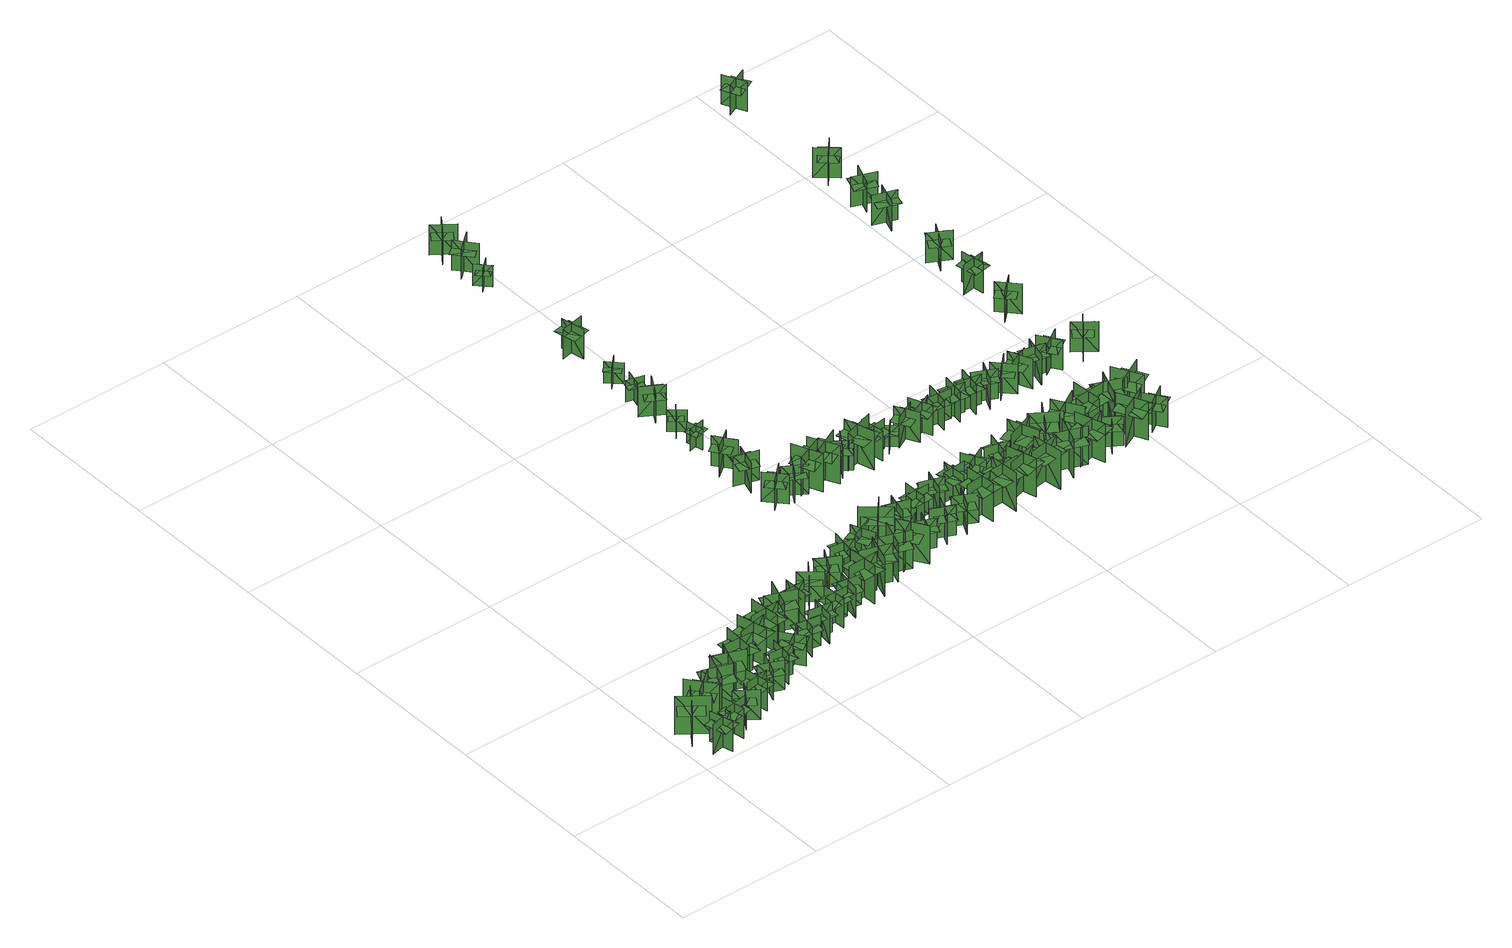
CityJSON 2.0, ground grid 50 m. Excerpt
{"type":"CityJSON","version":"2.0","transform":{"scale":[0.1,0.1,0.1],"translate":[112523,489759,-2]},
"CityObjects":{
"tree1":{"type":"SolitaryVegetationObject","geometry":[{"type":"MultiSurface","lod":"1","boundaries":[[[0,1,2]],[[0,2,3]],[[4,5,6]],[[4,6,7]],[[8,9,10]],[[8,10,11]],[[8,12,13]],[[8,13,9]]]}]},
"tree2":{"type":"SolitaryVegetationObject","geometry":[{"type":"MultiSurface","lod":"1","boundaries":[[[14,15,16]],[[14,16,17]],[[18,19,20]],[[18,20,21]],[[22,23,24]],[[22,24,25]],[[22,26,27]],[[22,27,23]]]}]},
"tree3":{"type":"SolitaryVegetationObject","geometry":[{"type":"MultiSurface","lod":"1","boundaries":[[[28,29,30]],[[28,30,31]],[[32,33,34]],[[32,34,35]],[[36,37,38]],[[36,38,39]],[[36,40,41]],[[36,41,37]]]}]},
"tree4":{"type":"SolitaryVegetationObject","geometry":[{"type":"MultiSurface","lod":"1","boundaries":[[[42,43,44]],[[42,44,45]],[[46,47,48]],[[46,48,49]],[[50,51,52]],[[50,52,53]],[[50,54,55]],[[50,55,51]]]}]},
"tree5":{"type":"SolitaryVegetationObject","geometry":[{"type":"MultiSurface","lod":"1","boundaries":[[[56,57,58]],[[56,58,59]],[[60,61,62]],[[60,62,63]],[[64,65,66]],[[64,66,67]],[[64,68,69]],[[64,69,65]]]}]},
"tree6":{"type":"SolitaryVegetationObject","geometry":[{"type":"MultiSurface","lod":"1","boundaries":[[[70,71,72]],[[70,72,73]],[[74,75,76]],[[74,76,77]],[[78,79,80]],[[78,80,81]],[[78,82,83]],[[78,83,79]]]}]},
"tree7":{"type":"SolitaryVegetationObject","geometry":[{"type":"MultiSurface","lod":"1","boundaries":[[[84,85,86]],[[84,86,87]],[[88,89,90]],[[88,90,91]],[[92,93,94]],[[92,94,95]],[[92,96,97]],[[92,97,93]]]}]},
"tree8":{"type":"SolitaryVegetationObject","geometry":[{"type":"MultiSurface","lod":"1","boundaries":[[[98,99,100]],[[98,100,101]],[[102,103,104]],[[102,104,105]],[[106,107,108]],[[106,108,109]],[[106,110,111]],[[106,111,107]]]}]},
"tree9":{"type":"SolitaryVegetationObject","geometry":[{"type":"MultiSurface","lod":"1","boundaries":[[[112,113,114]],[[112,114,115]],[[116,117,118]],[[116,118,119]],[[120,121,122]],[[120,122,123]],[[120,124,125]],[[120,125,121]]]}]},
"tree10":{"type":"SolitaryVegetationObject","geometry":[{"type":"MultiSurface","lod":"1","boundaries":[[[126,127,128]],[[126,128,129]],[[130,131,132]],[[130,132,133]],[[134,135,136]],[[134,136,137]],[[134,138,139]],[[134,139,135]]]}]},
"tree11":{"type":"SolitaryVegetationObject","geometry":[{"type":"MultiSurface","lod":"1","boundaries":[[[140,141,142]],[[140,142,143]],[[144,145,146]],[[144,146,147]],[[148,149,150]],[[148,150,151]],[[148,152,153]],[[148,153,149]]]}]},
"tree12":{"type":"SolitaryVegetationObject","geometry":[{"type":"MultiSurface","lod":"1","boundaries":[[[154,155,156]],[[154,156,157]],[[158,159,160]],[[158,160,161]],[[162,163,164]],[[162,164,165]],[[162,166,167]],[[162,167,163]]]}]},
"tree13":{"type":"SolitaryVegetationObject","geometry":[{"type":"MultiSurface","lod":"1","boundaries":[[[168,169,170]],[[168,170,171]],[[172,173,174]],[[172,174,175]],[[176,177,178]],[[176,178,179]],[[176,180,181]],[[176,181,177]]]}]},
"tree14":{"type":"SolitaryVegetationObject","geometry":[{"type":"MultiSurface","lod":"1","boundaries":[[[182,183,184]],[[182,184,185]],[[186,187,188]],[[186,188,189]],[[190,191,192]],[[190,192,193]],[[190,194,195]],[[190,195,191]]]}]},
"tree15":{"type":"SolitaryVegetationObject","geometry":[{"type":"MultiSurface","lod":"1","boundaries":[[[196,197,198]],[[196,198,199]],[[200,201,202]],[[200,202,203]],[[204,205,206]],[[204,206,207]],[[204,208,209]],[[204,209,205]]]}]},
"tree16":{"type":"SolitaryVegetationObject","geometry":[{"type":"MultiSurface","lod":"1","boundaries":[[[210,211,212]],[[210,212,213]],[[214,215,216]],[[214,216,217]],[[218,219,220]],[[218,220,221]],[[218,222,223]],[[218,223,219]]]}]},
"tree17":{"type":"SolitaryVegetationObject","geometry":[{"type":"MultiSurface","lod":"1","boundaries":[[[224,225,226]],[[224,226,227]],[[228,229,230]],[[228,230,231]],[[232,233,234]],[[232,234,235]],[[232,236,237]],[[232,237,233]]]}]},
"tree18":{"type":"SolitaryVegetationObject","geometry":[{"type":"MultiSurface","lod":"1","boundaries":[[[238,239,240]],[[238,240,241]],[[242,243,244]],[[242,244,245]],[[246,247,248]],[[246,248,249]],[[246,250,251]],[[246,251,247]]]}]},
"tree19":{"type":"SolitaryVegetationObject","geometry":[{"type":"MultiSurface","lod":"1","boundaries":[[[252,253,254]],[[252,254,255]],[[256,257,258]],[[256,258,259]],[[260,261,262]],[[260,262,263]],[[260,264,265]],[[260,265,261]]]}]},
"tree20":{"type":"SolitaryVegetationObject","geometry":[{"type":"MultiSurface","lod":"1","boundaries":[[[266,267,268]],[[266,268,269]],[[270,271,272]],[[270,272,273]],[[274,275,276]],[[274,276,277]],[[274,278,279]],[[274,279,275]]]}]},
"tree21":{"type":"SolitaryVegetationObject","geometry":[{"type":"MultiSurface","lod":"1","boundaries":[[[280,281,282]],[[280,282,283]],[[284,285,286]],[[284,286,287]],[[288,289,290]],[[288,290,291]],[[288,292,293]],[[288,293,289]]]}]},
"tree22":{"type":"SolitaryVegetationObject","geometry":[{"type":"MultiSurface","lod":"1","boundaries":[[[294,295,296]],[[294,296,297]],[[298,299,300]],[[298,300,301]],[[302,303,304]],[[302,304,305]],[[302,306,307]],[[302,307,303]]]}]},
"tree23":{"type":"SolitaryVegetationObject","geometry":[{"type":"MultiSurface","lod":"1","boundaries":[[[308,309,310]],[[308,310,311]],[[312,313,314]],[[312,314,315]],[[316,317,318]],[[316,318,319]],[[316,320,321]],[[316,321,317]]]}]},
"tree24":{"type":"SolitaryVegetationObject","geometry":[{"type":"MultiSurface","lod":"1","boundaries":[[[322,323,324]],[[322,324,325]],[[326,327,328]],[[326,328,329]],[[330,331,332]],[[330,332,333]],[[330,334,335]],[[330,335,331]]]}]},
"tree25":{"type":"SolitaryVegetationObject","geometry":[{"type":"MultiSurface","lod":"1","boundaries":[[[336,337,338]],[[336,338,339]],[[340,341,342]],[[340,342,343]],[[344,345,346]],[[344,346,347]],[[344,348,349]],[[344,349,345]]]}]},
"tree26":{"type":"SolitaryVegetationObject","geometry":[{"type":"MultiSurface","lod":"1","boundaries":[[[350,351,352]],[[350,352,353]],[[354,355,356]],[[354,356,357]],[[358,359,360]],[[358,360,361]],[[358,362,363]],[[358,363,359]]]}]},
"tree27":{"type":"SolitaryVegetationObject","geometry":[{"type":"MultiSurface","lod":"1","boundaries":[[[364,365,366]],[[364,366,367]],[[368,369,370]],[[368,370,371]],[[372,373,374]],[[372,374,375]],[[372,376,377]],[[372,377,373]]]}]},
"tree28":{"type":"SolitaryVegetationObject","geometry":[{"type":"MultiSurface","lod":"1","boundaries":[[[378,379,380]],[[378,380,381]],[[382,383,384]],[[382,384,385]],[[386,387,388]],[[386,388,389]],[[386,390,391]],[[386,391,387]]]}]},
"tree29":{"type":"SolitaryVegetationObject","geometry":[{"type":"MultiSurface","lod":"1","boundaries":[[[392,393,394]],[[392,394,395]],[[396,397,398]],[[396,398,399]],[[400,401,402]],[[400,402,403]],[[400,404,405]],[[400,405,401]]]}]},
"tree30":{"type":"SolitaryVegetationObject","geometry":[{"type":"MultiSurface","lod":"1","boundaries":[[[406,407,408]],[[406,408,409]],[[410,411,412]],[[410,412,413]],[[414,415,416]],[[414,416,417]],[[414,418,419]],[[414,419,415]]]}]},
"tree31":{"type":"SolitaryVegetationObject","geometry":[{"type":"MultiSurface","lod":"1","boundaries":[[[420,421,422]],[[420,422,423]],[[424,425,426]],[[424,426,427]],[[428,429,430]],[[428,430,431]],[[428,432,433]],[[428,433,429]]]}]},
"tree32":{"type":"SolitaryVegetationObject","geometry":[{"type":"MultiSurface","lod":"1","boundaries":[[[434,435,436]],[[434,436,437]],[[438,439,440]],[[438,440,441]],[[442,443,444]],[[442,444,445]],[[442,446,447]],[[442,447,443]]]}]},
"tree33":{"type":"SolitaryVegetationObject","geometry":[{"type":"MultiSurface","lod":"1","boundaries":[[[448,449,450]],[[448,450,451]],[[452,453,454]],[[452,454,455]],[[456,457,458]],[[456,458,459]],[[456,460,461]],[[456,461,457]]]}]},
"tree34":{"type":"SolitaryVegetationObject","geometry":[{"type":"MultiSurface","lod":"1","boundaries":[[[462,463,464]],[[462,464,465]],[[466,467,468]],[[466,468,469]],[[470,471,472]],[[470,472,473]],[[470,474,475]],[[470,475,471]]]}]},
"tree35":{"type":"SolitaryVegetationObject","geometry":[{"type":"MultiSurface","lod":"1","boundaries":[[[476,477,478]],[[476,478,479]],[[480,481,482]],[[480,482,483]],[[484,485,486]],[[484,486,487]],[[484,488,489]],[[484,489,485]]]}]},
"tree36":{"type":"SolitaryVegetationObject","geometry":[{"type":"MultiSurface","lod":"1","boundaries":[[[490,491,492]],[[490,492,493]],[[494,495,496]],[[494,496,497]],[[498,499,500]],[[498,500,501]],[[498,502,503]],[[498,503,499]]]}]},
"tree37":{"type":"SolitaryVegetationObject","geometry":[{"type":"MultiSurface","lod":"1","boundaries":[[[504,505,506]],[[504,506,507]],[[508,509,510]],[[508,510,511]],[[512,513,514]],[[512,514,515]],[[512,516,517]],[[512,517,513]]]}]},
"tree38":{"type":"SolitaryVegetationObject","geometry":[{"type":"MultiSurface","lod":"1","boundaries":[[[518,519,520]],[[518,520,521]],[[522,523,524]],[[522,524,525]],[[526,527,528]],[[526,528,529]],[[526,530,531]],[[526,531,527]]]}]},
"tree39":{"type":"SolitaryVegetationObject","geometry":[{"type":"MultiSurface","lod":"1","boundaries":[[[532,533,534]],[[532,534,535]],[[536,537,538]],[[536,538,539]],[[540,541,542]],[[540,542,543]],[[540,544,545]],[[540,545,541]]]}]},
"tree40":{"type":"SolitaryVegetationObject","geometry":[{"type":"MultiSurface","lod":"1","boundaries":[[[546,547,548]],[[546,548,549]],[[550,551,552]],[[550,552,553]],[[554,555,556]],[[554,556,557]],[[554,558,559]],[[554,559,555]]]}]},
"tree41":{"type":"SolitaryVegetationObject","geometry":[{"type":"MultiSurface","lod":"1","boundaries":[[[560,561,562]],[[560,562,563]],[[564,565,566]],[[564,566,567]],[[568,569,570]],[[568,570,571]],[[568,572,573]],[[568,573,569]]]}]},
"tree42":{"type":"SolitaryVegetationObject","geometry":[{"type":"MultiSurface","lod":"1","boundaries":[[[574,575,576]],[[574,576,577]],[[578,579,580]],[[578,580,581]],[[582,583,584]],[[582,584,585]],[[582,586,587]],[[582,587,583]]]}]},
"tree43":{"type":"SolitaryVegetationObject","geometry":[{"type":"MultiSurface","lod":"1","boundaries":[[[588,589,590]],[[588,590,591]],[[592,593,594]],[[592,594,595]],[[596,597,598]],[[596,598,599]],[[596,600,601]],[[596,601,597]]]}]},
"tree44":{"type":"SolitaryVegetationObject","geometry":[{"type":"MultiSurface","lod":"1","boundaries":[[[602,603,604]],[[602,604,605]],[[606,607,608]],[[606,608,609]],[[610,611,612]],[[610,612,613]],[[610,614,615]],[[610,615,611]]]}]},
"tree45":{"type":"SolitaryVegetationObject","geometry":[{"type":"MultiSurface","lod":"1","boundaries":[[[616,617,618]],[[616,618,619]],[[620,621,622]],[[620,622,623]],[[624,625,626]],[[624,626,627]],[[624,628,629]],[[624,629,625]]]}]},
"tree46":{"type":"SolitaryVegetationObject","geometry":[{"type":"MultiSurface","lod":"1","boundaries":[[[630,631,632]],[[630,632,633]],[[634,635,636]],[[634,636,637]],[[638,639,640]],[[638,640,641]],[[638,642,643]],[[638,643,639]]]}]},
"tree47":{"type":"SolitaryVegetationObject","geometry":[{"type":"MultiSurface","lod":"1","boundaries":[[[644,645,646]],[[644,646,647]],[[648,649,650]],[[648,650,651]],[[652,653,654]],[[652,654,655]],[[652,656,657]],[[652,657,653]]]}]},
"tree48":{"type":"SolitaryVegetationObject","geometry":[{"type":"MultiSurface","lod":"1","boundaries":[[[658,659,660]],[[658,660,661]],[[662,663,664]],[[662,664,665]],[[666,667,668]],[[666,668,669]],[[666,670,671]],[[666,671,667]]]}]},
"tree49":{"type":"SolitaryVegetationObject","geometry":[{"type":"MultiSurface","lod":"1","boundaries":[[[672,673,674]],[[672,674,675]],[[676,677,678]],[[676,678,679]],[[680,681,682]],[[680,682,683]],[[680,684,685]],[[680,685,681]]]}]},
"tree50":{"type":"SolitaryVegetationObject","geometry":[{"type":"MultiSurface","lod":"1","boundaries":[[[686,687,688]],[[686,688,689]],[[690,691,692]],[[690,692,693]],[[694,695,696]],[[694,696,697]],[[694,698,699]],[[694,699,695]]]}]},
"tree51":{"type":"SolitaryVegetationObject","geometry":[{"type":"MultiSurface","lod":"1","boundaries":[[[700,701,702]],[[700,702,703]],[[704,705,706]],[[704,706,707]],[[708,709,710]],[[708,710,711]],[[708,712,713]],[[708,713,709]]]}]},
"tree52":{"type":"SolitaryVegetationObject","geometry":[{"type":"MultiSurface","lod":"1","boundaries":[[[714,715,716]],[[714,716,717]],[[718,719,720]],[[718,720,721]],[[722,723,724]],[[722,724,725]],[[722,726,727]],[[722,727,723]]]}]},
"tree53":{"type":"SolitaryVegetationObject","geometry":[{"type":"MultiSurface","lod":"1","boundaries":[[[728,729,730]],[[728,730,731]],[[732,733,734]],[[732,734,735]],[[736,737,738]],[[736,738,739]],[[736,740,741]],[[736,741,737]]]}]},
"tree54":{"type":"SolitaryVegetationObject","geometry":[{"type":"MultiSurface","lod":"1","boundaries":[[[742,743,744]],[[742,744,745]],[[746,747,748]],[[746,748,749]],[[750,751,752]],[[750,752,753]],[[750,754,755]],[[750,755,751]]]}]},
"tree55":{"type":"SolitaryVegetationObject","geometry":[{"type":"MultiSurface","lod":"1","boundaries":[[[756,757,758]],[[756,758,759]],[[760,761,762]],[[760,762,763]],[[764,765,766]],[[764,766,767]],[[764,768,769]],[[764,769,765]]]}]},
"tree56":{"type":"SolitaryVegetationObject","geometry":[{"type":"MultiSurface","lod":"1","boundaries":[[[770,771,772]],[[770,772,773]],[[774,775,776]],[[774,776,777]],[[778,779,780]],[[778,780,781]],[[778,782,783]],[[778,783,779]]]}]},
"tree57":{"type":"SolitaryVegetationObject","geometry":[{"type":"MultiSurface","lod":"1","boundaries":[[[784,785,786]],[[784,786,787]],[[788,789,790]],[[788,790,791]],[[792,793,794]],[[792,794,795]],[[792,796,797]],[[792,797,793]]]}]},
"tree58":{"type":"SolitaryVegetationObject","geometry":[{"type":"MultiSurface","lod":"1","boundaries":[[[798,799,800]],[[798,800,801]],[[802,803,804]],[[802,804,805]],[[806,807,808]],[[806,808,809]],[[806,810,811]],[[806,811,807]]]}]},
"tree59":{"type":"SolitaryVegetationObject","geometry":[{"type":"MultiSurface","lod":"1","boundaries":[[[812,813,814]],[[812,814,815]],[[816,817,818]],[[816,818,819]],[[820,821,822]],[[820,822,823]],[[820,824,825]],[[820,825,821]]]}]},
"tree60":{"type":"SolitaryVegetationObject","geometry":[{"type":"MultiSurface","lod":"1","boundaries":[[[826,827,828]],[[826,828,829]],[[830,831,832]],[[830,832,833]],[[834,835,836]],[[834,836,837]],[[834,838,839]],[[834,839,835]]]}]},
"tree61":{"type":"SolitaryVegetationObject","geometry":[{"type":"MultiSurface","lod":"1","boundaries":[[[840,841,842]],[[840,842,843]],[[844,845,846]],[[844,846,847]],[[848,849,850]],[[848,850,851]],[[848,852,853]],[[848,853,849]]]}]},
"tree62":{"type":"SolitaryVegetationObject","geometry":[{"type":"MultiSurface","lod":"1","boundaries":[[[854,855,856]],[[854,856,857]],[[858,859,860]],[[858,860,861]],[[862,863,864]],[[862,864,865]],[[862,866,867]],[[862,867,863]]]}]},
"tree63":{"type":"SolitaryVegetationObject","geometry":[{"type":"MultiSurface","lod":"1","boundaries":[[[868,869,870]],[[868,870,871]],[[872,873,874]],[[872,874,875]],[[876,877,878]],[[876,878,879]],[[876,880,881]],[[876,881,877]]]}]},
"tree64":{"type":"SolitaryVegetationObject","geometry":[{"type":"MultiSurface","lod":"1","boundaries":[[[882,883,884]],[[882,884,885]],[[886,887,888]],[[886,888,889]],[[890,891,892]],[[890,892,893]],[[890,894,895]],[[890,895,891]]]}]},
"tree65":{"type":"SolitaryVegetationObject","geometry":[{"type":"MultiSurface","lod":"1","boundaries":[[[896,897,898]],[[896,898,899]],[[900,901,902]],[[900,902,903]],[[904,905,906]],[[904,906,907]],[[904,908,909]],[[904,909,905]]]}]},
"tree66":{"type":"SolitaryVegetationObject","geometry":[{"type":"MultiSurface","lod":"1","boundaries":[[[910,911,912]],[[910,912,913]],[[914,915,916]],[[914,916,917]],[[918,919,920]],[[918,920,921]],[[918,922,923]],[[918,923,919]]]}]},
"tree67":{"type":"SolitaryVegetationObject","geometry":[{"type":"MultiSurface","lod":"1","boundaries":[[[924,925,926]],[[924,926,927]],[[928,929,930]],[[928,930,931]],[[932,933,934]],[[932,934,935]],[[932,936,937]],[[932,937,933]]]}]},
"tree68":{"type":"SolitaryVegetationObject","geometry":[{"type":"MultiSurface","lod":"1","boundaries":[[[938,939,940]],[[938,940,941]],[[942,943,944]],[[942,944,945]],[[946,947,948]],[[946,948,949]],[[946,950,951]],[[946,951,947]]]}]},
"tree69":{"type":"SolitaryVegetationObject","geometry":[{"type":"MultiSurface","lod":"1","boundaries":[[[952,953,954]],[[952,954,955]],[[956,957,958]],[[956,958,959]],[[960,961,962]],[[960,962,963]],[[960,964,965]],[[960,965,961]]]}]},
"tree70":{"type":"SolitaryVegetationObject","geometry":[{"type":"MultiSurface","lod":"1","boundaries":[[[966,967,968]],[[966,968,969]],[[970,971,972]],[[970,972,973]],[[974,975,976]],[[974,976,977]],[[974,978,979]],[[974,979,975]]]}]},
"tree71":{"type":"SolitaryVegetationObject","geometry":[{"type":"MultiSurface","lod":"1","boundaries":[[[980,981,982]],[[980,982,983]],[[984,985,986]],[[984,986,987]],[[988,989,990]],[[988,990,991]],[[988,992,993]],[[988,993,989]]]}]},
"tree72":{"type":"SolitaryVegetationObject","geometry":[{"type":"MultiSurface","lod":"1","boundaries":[[[994,995,996]],[[994,996,997]],[[998,999,1000]],[[998,1000,1001]],[[1002,1003,1004]],[[1002,1004,1005]],[[1002,1006,1007]],[[1002,1007,1003]]]}]},
"tree73":{"type":"SolitaryVegetationObject","geometry":[{"type":"MultiSurface","lod":"1","boundaries":[[[1008,1009,1010]],[[1008,1010,1011]],[[1012,1013,1014]],[[1012,1014,1015]],[[1016,1017,1018]],[[1016,1018,1019]],[[1016,1020,1021]],[[1016,1021,1017]]]}]},
"tree74":{"type":"SolitaryVegetationObject","geometry":[{"type":"MultiSurface","lod":"1","boundaries":[[[1022,1023,1024]],[[1022,1024,1025]],[[1026,1027,1028]],[[1026,1028,1029]],[[1030,1031,1032]],[[1030,1032,1033]],[[1030,1034,1035]],[[1030,1035,1031]]]}]},
"tree75":{"type":"SolitaryVegetationObject","geometry":[{"type":"MultiSurface","lod":"1","boundaries":[[[1036,1037,1038]],[[1036,1038,1039]],[[1040,1041,1042]],[[1040,1042,1043]],[[1044,1045,1046]],[[1044,1046,1047]],[[1044,1048,1049]],[[1044,1049,1045]]]}]},
"tree76":{"type":"SolitaryVegetationObject","geometry":[{"type":"MultiSurface","lod":"1","boundaries":[[[1050,1051,1052]],[[1050,1052,1053]],[[1054,1055,1056]],[[1054,1056,1057]],[[1058,1059,1060]],[[1058,1060,1061]],[[1058,1062,1063]],[[1058,1063,1059]]]}]},
"tree77":{"type":"SolitaryVegetationObject","geometry":[{"type":"MultiSurface","lod":"1","boundaries":[[[1064,1065,1066]],[[1064,1066,1067]],[[1068,1069,1070]],[[1068,1070,1071]],[[1072,1073,1074]],[[1072,1074,1075]],[[1072,1076,1077]],[[1072,1077,1073]]]}]},
"tree78":{"type":"SolitaryVegetationObject","geometry":[{"type":"MultiSurface","lod":"1","boundaries":[[[1078,1079,1080]],[[1078,1080,1081]],[[1082,1083,1084]],[[1082,1084,1085]],[[1086,1087,1088]],[[1086,1088,1089]],[[1086,1090,1091]],[[1086,1091,1087]]]}]},
"tree79":{"type":"SolitaryVegetationObject","geometry":[{"type":"MultiSurface","lod":"1","boundaries":[[[1092,1093,1094]],[[1092,1094,1095]],[[1096,1097,1098]],[[1096,1098,1099]],[[1100,1101,1102]],[[1100,1102,1103]],[[1100,1104,1105]],[[1100,1105,1101]]]}]},
"tree80":{"type":"SolitaryVegetationObject","geometry":[{"type":"MultiSurface","lod":"1","boundaries":[[[1106,1107,1108]],[[1106,1108,1109]],[[1110,1111,1112]],[[1110,1112,1113]],[[1114,1115,1116]],[[1114,1116,1117]],[[1114,1118,1119]],[[1114,1119,1115]]]}]},
"tree81":{"type":"SolitaryVegetationObject","geometry":[{"type":"MultiSurface","lod":"1","boundaries":[[[1120,1121,1122]],[[1120,1122,1123]],[[1124,1125,1126]],[[1124,1126,1127]],[[1128,1129,1130]],[[1128,1130,1131]],[[1128,1132,1133]],[[1128,1133,1129]]]}]},
"tree82":{"type":"SolitaryVegetationObject","geometry":[{"type":"MultiSurface","lod":"1","boundaries":[[[1134,1135,1136]],[[1134,1136,1137]],[[1138,1139,1140]],[[1138,1140,1141]],[[1142,1143,1144]],[[1142,1144,1145]],[[1142,1146,1147]],[[1142,1147,1143]]]}]},
"tree83":{"type":"SolitaryVegetationObject","geometry":[{"type":"MultiSurface","lod":"1","boundaries":[[[1148,1149,1150]],[[1148,1150,1151]],[[1152,1153,1154]],[[1152,1154,1155]],[[1156,1157,1158]],[[1156,1158,1159]],[[1156,1160,1161]],[[1156,1161,1157]]]}]},
"tree84":{"type":"SolitaryVegetationObject","geometry":[{"type":"MultiSurface","lod":"1","boundaries":[[[1162,1163,1164]],[[1162,1164,1165]],[[1166,1167,1168]],[[1166,1168,1169]],[[1170,1171,1172]],[[1170,1172,1173]],[[1170,1174,1175]],[[1170,1175,1171]]]}]},
"tree85":{"type":"SolitaryVegetationObject","geometry":[{"type":"MultiSurface","lod":"1","boundaries":[[[1176,1177,1178]],[[1176,1178,1179]],[[1180,1181,1182]],[[1180,1182,1183]],[[1184,1185,1186]],[[1184,1186,1187]],[[1184,1188,1189]],[[1184,1189,1185]]]}]},
"tree86":{"type":"SolitaryVegetationObject","geometry":[{"type":"MultiSurface","lod":"1","boundaries":[[[1190,1191,1192]],[[1190,1192,1193]],[[1194,1195,1196]],[[1194,1196,1197]],[[1198,1199,1200]],[[1198,1200,1201]],[[1198,1202,1203]],[[1198,1203,1199]]]}]},
"tree87":{"type":"SolitaryVegetationObject","geometry":[{"type":"MultiSurface","lod":"1","boundaries":[[[1204,1205,1206]],[[1204,1206,1207]],[[1208,1209,1210]],[[1208,1210,1211]],[[1212,1213,1214]],[[1212,1214,1215]],[[1212,1216,1217]],[[1212,1217,1213]]]}]},
"tree88":{"type":"SolitaryVegetationObject","geometry":[{"type":"MultiSurface","lod":"1","boundaries":[[[1218,1219,1220]],[[1218,1220,1221]],[[1222,1223,1224]],[[1222,1224,1225]],[[1226,1227,1228]],[[1226,1228,1229]],[[1226,1230,1231]],[[1226,1231,1227]]]}]},
"tree89":{"type":"SolitaryVegetationObject","geometry":[{"type":"MultiSurface","lod":"1","boundaries":[[[1232,1233,1234]],[[1232,1234,1235]],[[1236,1237,1238]],[[1236,1238,1239]],[[1240,1241,1242]],[[1240,1242,1243]],[[1240,1244,1245]],[[1240,1245,1241]]]}]},
"tree90":{"type":"SolitaryVegetationObject","geometry":[{"type":"MultiSurface","lod":"1","boundaries":[[[1246,1247,1248]],[[1246,1248,1249]],[[1250,1251,1252]],[[1250,1252,1253]],[[1254,1255,1256]],[[1254,1256,1257]],[[1254,1258,1259]],[[1254,1259,1255]]]}]}
},
"vertices":[
[90,97,7],[109,16,7],[109,16,117],[90,97,117],[56,41,7],[136,60,7],[136,60,117],[56,41,117],[91,90,89],[109,16,89],[141,24,89],[123,97,89],[59,82,89],[77,9,89],
[35,112,4],[98,197,4],[98,197,144],[35,112,144],[118,124,4],[33,188,4],[33,188,144],[118,124,144],[40,119,108],[98,197,108],[65,222,108],[6,144,108],[74,94,108],[132,172,108],
[215,91,5],[133,76,5],[133,76,115],[215,91,115],[161,128,5],[175,46,5],[175,46,115],[161,128,115],[208,89,86],[133,76,86],[139,44,86],[213,57,86],[202,122,86],[128,108,86],
[187,226,4],[103,160,4],[103,160,145],[187,226,145],[103,235,4],[169,152,4],[169,152,145],[103,235,145],[179,221,108],[103,160,108],[129,127,108],[206,188,108],[153,254,108],[77,193,108],
[207,74,4],[254,142,4],[254,142,114],[207,74,114],[271,86,4],[203,133,4],[203,133,114],[271,86,114],[211,80,86],[254,142,86],[227,161,86],[184,99,86],[238,61,86],[281,124,86],
[270,198,4],[170,234,4],[170,234,145],[270,198,145],[234,274,4],[198,174,4],[198,174,145],[234,274,145],[262,201,108],[170,234,108],[156,195,108],[247,161,108],[276,240,108],[185,274,108],
[297,187,4],[311,105,4],[311,105,114],[297,187,114],[260,133,4],[342,147,4],[342,147,114],[260,133,114],[299,180,85],[311,105,85],[344,111,85],[331,185,85],[266,174,85],[279,100,85],
[260,194,4],[298,294,4],[298,294,145],[260,194,145],[337,229,4],[237,267,4],[237,267,145],[337,229,145],[263,203,108],[298,294,108],[259,309,108],[224,218,108],[302,188,108],[337,279,108],
[414,151,4],[337,181,4],[337,181,114],[414,151,114],[387,211,4],[357,133,4],[357,133,114],[387,211,114],[407,154,86],[337,181,86],[325,150,86],[396,123,86],[419,184,86],[348,211,86],
[357,344,4],[352,237,4],[352,237,144],[357,344,144],[295,287,4],[401,281,4],[401,281,144],[295,287,144],[357,335,108],[352,237,108],[394,235,108],[399,332,108],[315,337,108],[310,240,108],
[448,243,5],[439,161,5],[439,161,115],[448,243,115],[398,201,5],[480,193,5],[480,193,115],[398,201,115],[447,236,86],[439,161,86],[472,157,86],[480,232,86],[415,239,86],[407,164,86],
[418,373,4],[442,269,4],[442,269,145],[418,373,145],[374,302,4],[478,325,4],[478,325,145],[374,302,145],[420,364,108],[442,269,108],[483,278,108],[461,373,108],[379,355,108],[401,260,108],
[486,265,5],[533,197,5],[533,197,115],[486,265,115],[475,201,5],[543,248,5],[543,248,115],[475,201,115],[490,259,87],[533,197,87],[560,216,87],[517,278,87],[463,241,87],[506,179,87],
[498,404,4],[507,299,4],[507,299,145],[498,404,145],[444,340,4],[550,349,4],[550,349,145],[444,340,145],[499,395,108],[507,299,108],[549,302,108],[540,399,108],[457,392,108],[465,295,108],
[627,246,5],[546,262,5],[546,262,115],[627,246,115],[591,300,5],[574,219,5],[574,219,115],[591,300,115],[620,247,86],[546,262,86],[540,230,86],[614,215,86],[627,279,86],[552,294,86],
[632,356,4],[533,392,4],[533,392,145],[632,356,145],[596,432,4],[560,332,4],[560,332,145],[596,432,145],[624,359,108],[533,392,108],[518,353,108],[610,320,108],[638,399,108],[547,432,108],
[614,288,4],[695,275,4],[695,275,114],[614,288,114],[653,235,4],[665,317,4],[665,317,114],[653,235,114],[621,287,86],[695,275,86],[700,307,86],[626,319,86],[616,255,86],[690,243,86],
[610,402,5],[693,404,5],[693,404,115],[610,402,115],[658,357,5],[656,440,5],[656,440,115],[658,357,115],[617,402,86],[693,404,86],[692,437,86],[616,435,86],[618,369,86],[694,372,86],
[777,308,4],[694,304,4],[694,304,114],[777,308,114],[728,352,4],[732,269,4],[732,269,114],[728,352,114],[770,308,86],[694,304,86],[696,272,86],[771,275,86],[768,340,86],[693,337,86],
[769,401,5],[704,452,5],[704,452,115],[769,401,115],[761,466,5],[710,401,5],[710,401,115],[761,466,115],[764,405,86],[704,452,86],[684,426,86],[744,380,86],[784,431,86],[725,478,86],
[789,283,6],[802,365,6],[802,365,116],[789,283,116],[842,322,6],[760,335,6],[760,335,116],[842,322,116],[790,290,87],[802,365,87],[770,370,87],[758,295,87],[822,285,87],[835,360,87],
[793,409,5],[833,482,5],[833,482,115],[793,409,115],[856,428,5],[783,468,5],[783,468,115],[856,428,115],[796,416,87],[833,482,87],[804,498,87],[768,431,87],[825,400,87],[862,466,87],
[871,407,4],[876,301,4],[876,301,145],[871,407,145],[815,345,4],[921,349,4],[921,349,145],[815,345,145],[872,398,109],[876,301,109],[918,303,109],[914,400,109],[830,396,109],[834,299,109],
[908,520,6],[894,438,6],[894,438,115],[908,520,115],[855,481,6],[937,468,6],[937,468,115],[855,481,115],[906,513,87],[894,438,87],[927,433,87],[939,508,87],[874,518,87],[862,444,87],
[883,385,4],[984,351,4],[984,351,145],[883,385,145],[921,310,4],[955,411,4],[955,411,145],[921,310,145],[891,382,108],[984,351,108],[997,391,108],[905,422,108],[878,342,108],[970,311,108],
[1068,363,3],[968,400,3],[968,400,144],[1068,363,144],[1031,439,3],[995,339,3],[995,339,144],[1031,439,144],[1059,367,108],[968,400,108],[953,360,108],[1045,327,108],[1073,406,108],[982,439,108],
[1000,451,6],[966,526,6],[966,526,116],[1000,451,116],[1023,512,6],[947,478,6],[947,478,116],[1023,512,116],[997,457,87],[966,526,87],[936,513,87],[967,444,87],[1027,471,87],[996,540,87],
[1037,365,4],[1127,421,4],[1127,421,145],[1037,365,145],[1119,346,4],[1063,437,4],[1063,437,145],[1119,346,145],[1045,370,108],[1127,421,108],[1105,457,108],[1022,405,108],[1067,334,108],[1149,385,108],
[1013,548,5],[1094,479,5],[1094,479,146],[1013,548,146],[1020,465,5],[1089,545,5],[1089,545,146],[1020,465,146],[1020,542,110],[1094,479,110],[1121,511,110],[1047,574,110],[993,510,110],[1067,447,110],
[991,884,5],[930,828,5],[930,828,114],[991,884,114],[926,886,5],[982,825,5],[982,825,114],[926,886,114],[986,879,86],[930,828,86],[952,804,86],[1008,855,86],[964,903,86],[908,852,86],
[929,936,6],[953,1016,6],[953,1016,116],[929,936,116],[986,968,6],[907,991,6],[907,991,116],[986,968,116],[931,943,88],[953,1016,88],[921,1025,88],[900,952,88],[963,934,88],[984,1007,88],
[905,1053,6],[972,1102,6],[972,1102,116],[905,1053,116],[970,1044,6],[921,1110,6],[921,1110,116],[970,1044,116],[911,1057,87],[972,1102,87],[952,1129,87],[892,1084,87],[931,1031,87],[991,1076,87],
[1108,426,4],[1184,394,4],[1184,394,114],[1108,426,114],[1133,365,4],[1165,442,4],[1165,442,114],[1133,365,114],[1114,423,86],[1184,394,86],[1197,424,86],[1127,453,86],[1102,393,86],[1172,363,86],
[1057,827,5],[986,870,5],[986,870,114],[1057,827,114],[1041,890,5],[998,820,5],[998,820,114],[1041,890,114],[1051,831,86],[986,870,86],[969,842,86],[1034,803,86],[1068,859,86],[1003,898,86],
[1124,477,6],[1147,557,6],[1147,557,116],[1124,477,116],[1181,509,6],[1102,532,6],[1102,532,116],[1181,509,116],[1126,484,87],[1147,557,87],[1116,566,87],[1095,493,87],[1157,475,87],[1179,548,87],
[974,1213,8],[916,1200,8],[916,1200,86],[974,1213,86],[934,1237,8],[947,1180,8],[947,1180,86],[934,1237,86],[969,1211,66],[916,1200,66],[922,1177,66],[974,1189,66],[964,1234,66],[911,1222,66],
[922,1272,8],[958,1318,8],[958,1318,87],[922,1272,87],[968,1278,8],[922,1314,8],[922,1314,87],[968,1278,87],[925,1276,66],[958,1318,66],[940,1333,66],[907,1290,66],[944,1261,66],[977,1304,66],
[1131,875,4],[1034,833,4],[1034,833,145],[1131,875,145],[1053,905,4],[1095,808,4],[1095,808,145],[1053,905,145],[1123,871,109],[1034,833,109],[1050,794,109],[1140,833,109],[1107,910,109],[1017,871,109],
[1252,461,5],[1217,386,5],[1217,386,115],[1252,461,115],[1191,438,5],[1266,404,5],[1266,404,115],[1191,438,115],[1249,455,86],[1217,386,86],[1247,372,86],[1279,441,86],[1219,469,86],[1188,400,86],
[966,1440,5],[925,1368,5],[925,1368,115],[966,1440,115],[903,1423,5],[975,1381,5],[975,1381,115],[903,1423,115],[963,1434,87],[925,1368,87],[953,1352,87],[991,1417,87],[934,1450,87],[896,1385,87],
[1264,532,6],[1181,530,6],[1181,530,116],[1264,532,116],[1216,577,6],[1219,494,6],[1219,494,116],[1216,577,116],[1257,532,88],[1181,530,88],[1182,497,88],[1258,499,88],[1256,565,88],[1180,563,88],
[975,1484,8],[918,1499,8],[918,1499,87],[975,1484,87],[952,1524,8],[936,1467,8],[936,1467,87],[952,1524,87],[970,1485,66],[918,1499,66],[912,1477,66],[964,1463,66],[976,1507,66],[924,1522,66],
[1190,877,4],[1095,829,4],[1095,829,145],[1190,877,145],[1110,902,4],[1158,807,4],[1158,807,145],[1110,902,145],[1182,872,109],[1095,829,109],[1114,791,109],[1201,835,109],[1163,910,109],[1076,866,109],
[969,1568,7],[927,1610,7],[927,1610,85],[969,1568,85],[968,1615,7],[927,1573,7],[927,1573,85],[968,1615,85],[965,1572,65],[927,1610,65],[910,1594,65],[948,1555,65],[982,1588,65],[943,1626,65],
[1292,386,5],[1328,461,5],[1328,461,115],[1292,386,115],[1353,408,5],[1279,444,5],[1279,444,115],[1353,408,115],[1295,393,86],[1328,461,86],[1298,475,86],[1266,407,86],[1324,378,86],[1357,447,86],
[1246,555,7],[1325,530,7],[1325,530,116],[1246,555,116],[1277,497,7],[1302,576,7],[1302,576,116],[1277,497,116],[1253,553,88],[1325,530,88],[1335,561,88],[1263,584,88],[1243,522,88],[1315,499,88],
[1223,889,7],[1178,820,7],[1178,820,117],[1223,889,117],[1159,875,7],[1229,830,7],[1229,830,117],[1159,875,117],[1219,883,88],[1178,820,88],[1206,802,88],[1247,865,88],[1192,901,88],[1151,837,88],
[952,1733,9],[935,1814,9],[935,1814,118],[952,1733,118],[987,1788,9],[906,1771,9],[906,1771,118],[987,1788,118],[950,1740,90],[935,1814,90],[903,1808,90],[918,1734,90],[982,1747,90],[967,1821,90],
[1380,495,3],[1391,389,3],[1391,389,144],[1380,495,144],[1327,429,3],[1433,440,3],[1433,440,144],[1327,429,144],[1381,486,108],[1391,389,108],[1433,393,108],[1423,490,108],[1339,481,108],[1349,385,108],
[1275,793,6],[1245,895,6],[1245,895,147],[1275,793,147],[1315,868,6],[1213,837,6],[1213,837,147],[1315,868,147],[1273,802,111],[1245,895,111],[1205,883,111],[1233,790,111],[1313,814,111],[1285,907,111],
[1372,500,6],[1367,583,6],[1367,583,116],[1372,500,116],[1415,550,6],[1333,544,6],[1333,544,116],[1415,550,116],[1372,507,88],[1367,583,88],[1334,581,88],[1339,505,88],[1405,510,88],[1400,585,88],
[1364,856,4],[1282,844,4],[1282,844,114],[1364,856,114],[1311,895,4],[1323,813,4],[1323,813,114],[1311,895,114],[1357,855,86],[1282,844,86],[1286,812,86],[1361,823,86],[1352,887,86],[1277,877,86],
[971,2208,8],[927,2168,8],[927,2168,87],[971,2208,87],[924,2210,8],[964,2166,8],[964,2166,87],[924,2210,87],[967,2204,66],[927,2168,66],[943,2151,66],[983,2187,66],[951,2222,66],[911,2185,66],
[1471,380,5],[1465,486,5],[1465,486,146],[1471,380,146],[1526,443,5],[1420,437,5],[1420,437,146],[1526,443,146],[1470,389,110],[1465,486,110],[1423,483,110],[1428,386,110],[1512,391,110],[1506,488,110],
[1494,570,6],[1420,532,6],[1420,532,115],[1494,570,115],[1432,590,6],[1469,516,6],[1469,516,115],[1432,590,115],[1488,567,87],[1420,532,87],[1435,503,87],[1503,538,87],[1473,596,87],[1405,561,87],
[977,2244,7],[924,2307,7],[924,2307,116],[977,2244,116],[982,2309,7],[919,2256,7],[919,2256,116],[982,2309,116],[972,2249,88],[924,2307,88],[899,2287,88],[947,2228,88],[997,2270,88],[949,2328,88],
[1353,871,7],[1398,831,7],[1398,831,86],[1353,871,86],[1356,824,7],[1396,868,7],[1396,868,86],[1356,824,86],[1357,867,65],[1398,831,65],[1413,849,65],[1373,885,65],[1342,850,65],[1382,814,65],
[920,2343,7],[969,2410,7],[969,2410,117],[920,2343,117],[985,2353,7],[918,2403,7],[918,2403,117],[985,2353,117],[924,2349,89],[969,2410,89],[943,2429,89],[898,2369,89],[950,2329,89],[996,2390,89],
[1533,501,4],[1560,398,4],[1560,398,145],[1533,501,145],[1491,428,4],[1594,455,4],[1594,455,145],[1491,428,145],[1535,492,108],[1560,398,108],[1601,408,108],[1576,502,108],[1495,481,108],[1519,387,108],
[1397,828,7],[1470,867,7],[1470,867,117],[1397,828,117],[1460,809,7],[1421,882,7],[1421,882,117],[1460,809,117],[1404,831,88],[1470,867,88],[1455,895,88],[1388,860,88],[1419,802,88],[1486,838,88],
[1554,597,5],[1536,517,5],[1536,517,115],[1554,597,115],[1499,562,5],[1580,544,5],[1580,544,115],[1499,562,115],[1553,591,86],[1536,517,86],[1568,510,86],[1585,583,86],[1521,598,86],[1504,524,86],
[1479,890,5],[1512,814,5],[1512,814,115],[1479,890,115],[1456,829,5],[1532,862,5],[1532,862,115],[1456,829,115],[1482,883,86],[1512,814,86],[1542,827,86],[1512,896,86],[1452,870,86],[1482,801,86],
[1571,431,3],[1677,448,3],[1677,448,144],[1571,431,144],[1639,382,3],[1623,487,3],[1623,487,144],[1639,382,144],[1580,433,108],[1677,448,108],[1670,489,108],[1574,474,108],[1587,391,108],[1683,406,108],
[1575,530,4],[1674,569,4],[1674,569,145],[1575,530,145],[1652,497,4],[1614,596,4],[1614,596,145],[1652,497,145],[1584,533,109],[1674,569,109],[1659,608,109],[1568,573,109],[1599,494,109],[1689,530,109],
[1605,843,5],[1523,853,5],[1523,853,114],[1605,843,114],[1565,894,5],[1554,812,5],[1554,812,114],[1565,894,114],[1598,843,86],[1523,853,86],[1518,821,86],[1594,811,86],[1602,876,86],[1527,886,86],
[1776,423,3],[1676,461,3],[1676,461,144],[1776,423,144],[1741,500,3],[1703,400,3],[1703,400,144],[1741,500,144],[1767,427,108],[1676,461,108],[1661,422,108],[1752,387,108],[1782,466,108],[1691,500,108],
[1626,893,5],[1614,812,5],[1614,812,115],[1626,893,115],[1573,854,5],[1655,842,5],[1655,842,115],[1573,854,115],[1625,886,87],[1614,812,87],[1646,807,87],[1657,882,87],[1592,891,87],[1581,816,87],
[1683,504,5],[1741,593,5],[1741,593,146],[1683,504,146],[1765,521,5],[1676,580,5],[1676,580,146],[1765,521,146],[1688,511,109],[1741,593,109],[1706,616,109],[1653,535,109],[1723,488,109],[1776,569,109],
[1686,893,5],[1673,811,5],[1673,811,115],[1686,893,115],[1633,854,5],[1715,841,5],[1715,841,115],[1633,854,115],[1685,886,86],[1673,811,86],[1705,806,86],[1717,881,86],[1653,891,86],[1641,816,86],
[1789,500,4],[1819,398,4],[1819,398,145],[1789,500,145],[1750,426,4],[1852,456,4],[1852,456,145],[1750,426,145],[1792,491,108],[1819,398,108],[1860,410,108],[1832,503,108],[1752,479,108],[1779,386,108],
[1828,502,3],[1772,593,3],[1772,593,144],[1828,502,144],[1847,584,3],[1756,529,3],[1756,529,144],[1847,584,144],[1823,510,108],[1772,593,108],[1736,571,108],[1787,488,108],[1859,532,108],[1808,615,108],
[1697,866,4],[1772,831,4],[1772,831,114],[1697,866,114],[1720,805,4],[1755,880,4],[1755,880,114],[1720,805,114],[1703,863,86],[1772,831,86],[1786,861,86],[1717,893,86],[1690,833,86],[1758,802,86],
[1906,483,6],[1860,415,6],[1860,415,115],[1906,483,115],[1842,470,6],[1911,424,6],[1911,424,115],[1842,470,115],[1902,477,87],[1860,415,87],[1887,396,87],[1929,459,87],[1875,496,87],[1833,433,87],
[1940,557,3],[1834,548,3],[1834,548,144],[1940,557,144],[1876,611,3],[1885,505,3],[1885,505,144],[1876,611,144],[1931,556,108],[1834,548,108],[1838,506,108],[1935,514,108],[1928,598,108],[1831,590,108],
[1831,814,1],[1774,874,1],[1774,874,110],[1831,814,110],[1832,880,1],[1773,822,1],[1773,822,110],[1832,880,110],[1826,819,82],[1774,874,82],[1750,851,82],[1803,797,82],[1850,842,82],[1797,897,82],
[1939,497,3],[1985,402,3],[1985,402,144],[1939,497,144],[1912,418,3],[2007,464,3],[2007,464,144],[1912,418,144],[1943,489,108],[1985,402,108],[2023,420,108],[1981,508,108],[1905,471,108],[1947,383,108],
[1818,827,2],[1894,861,2],[1894,861,112],[1818,827,112],[1879,804,2],[1845,880,2],[1845,880,112],[1879,804,112],[1825,830,84],[1894,861,84],[1880,891,84],[1811,860,84],[1838,800,84],[1907,831,84],
[1934,496,4],[1972,595,4],[1972,595,145],[1934,496,145],[2010,531,4],[1911,569,4],[1911,569,145],[2010,531,145],[1937,504,108],[1972,595,108],[1933,610,108],[1898,519,108],[1976,489,108],[2011,580,108],
[1875,857,4],[1956,838,4],[1956,838,114],[1875,857,114],[1910,801,4],[1929,882,4],[1929,882,114],[1910,801,114],[1882,855,86],[1956,838,86],[1963,870,86],[1889,887,86],[1875,823,86],[1948,806,86],
[2083,468,5],[2015,422,5],[2015,422,115],[2083,468,115],[2019,480,5],[2065,412,5],[2065,412,115],[2019,480,115],[2077,464,86],[2015,422,86],[2033,395,86],[2096,437,86],[2059,491,86],[1996,449,86],
[2085,579,3],[1992,528,3],[1992,528,144],[2085,579,144],[2005,602,3],[2056,509,3],[2056,509,144],[2005,602,144],[2077,575,108],[1992,528,108],[2013,491,108],[2098,538,108],[2057,612,108],[1972,565,108],
[2018,870,7],[1949,825,7],[1949,825,116],[2018,870,116],[1954,883,7],[2000,814,7],[2000,814,116],[1954,883,116],[2012,866,88],[1949,825,88],[1967,797,88],[2030,839,88],[1994,894,88],[1931,852,88],
[2072,809,6],[2123,874,6],[2123,874,116],[2072,809,116],[2137,817,6],[2072,868,6],[2072,868,116],[2137,817,116],[2076,814,88],[2123,874,88],[2097,894,88],[2051,834,88],[2102,794,88],[2149,853,88],
[2011,1095,8],[2072,1152,8],[2072,1152,118],[2011,1095,118],[2077,1094,8],[2020,1154,8],[2020,1154,118],[2077,1094,118],[2017,1100,89],[2072,1152,89],[2049,1176,89],[1994,1124,89],[2039,1076,89],[2094,1128,89],
[2039,1327,6],[2053,1245,6],[2053,1245,116],[2039,1327,116],[2002,1273,6],[2083,1287,6],[2083,1287,116],[2002,1273,116],[2040,1320,88],[2053,1245,88],[2085,1251,88],[2072,1326,88],[2008,1314,88],[2021,1240,88],
[2023,1403,7],[2063,1475,7],[2063,1475,116],[2023,1403,116],[2085,1421,7],[2013,1461,7],[2013,1461,116],[2085,1421,116],[2026,1409,88],[2063,1475,88],[2034,1491,88],[1997,1425,88],[2055,1393,88],[2091,1459,88],
[2005,1700,5],[2083,1674,5],[2083,1674,115],[2005,1700,115],[2034,1642,5],[2060,1720,5],[2060,1720,115],[2034,1642,115],[2011,1698,87],[2083,1674,87],[2093,1705,87],[2022,1729,87],[2001,1667,87],[2073,1643,87],
[2090,1776,6],[2013,1805,6],[2013,1805,116],[2090,1776,116],[2063,1835,6],[2034,1758,6],[2034,1758,116],[2063,1835,116],[2084,1779,87],[2013,1805,87],[2001,1775,87],[2072,1748,87],[2095,1809,87],[2024,1836,87],
[2078,1984,11],[2023,1922,11],[2023,1922,121],[2078,1984,121],[2013,1979,11],[2075,1924,11],[2075,1924,121],[2013,1979,121],[2074,1978,93],[2023,1922,93],[2048,1900,93],[2098,1957,93],[2049,2000,93],[1999,1943,93],
[2091,2398,8],[2016,2363,8],[2016,2363,117],[2091,2398,117],[2029,2420,8],[2065,2345,8],[2065,2345,117],[2029,2420,117],[2084,2395,89],[2016,2363,89],[2030,2333,89],[2099,2366,89],[2070,2425,89],[2002,2392,89]
]}
